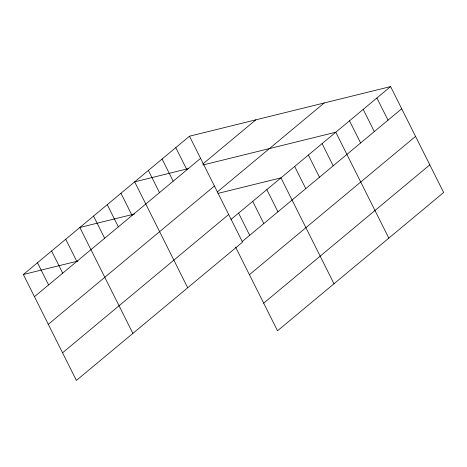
<?xml version="1.0" encoding="UTF-8"?>
<svg xmlns="http://www.w3.org/2000/svg" width="467" height="467" viewBox="0 0 467 467"><rect width="100%" height="100%" fill="white"/><g stroke="black" fill="none" stroke-linecap="round" stroke-linejoin="round"><path stroke-width="0.7" d="M189.491 136.206L242.531 242.122L76.39 380.424L23.35 274.508L189.491 136.206L390.61 86.576L443.65 192.492L277.509 330.794L235.578 247.061M34.459 296.691L200.6 158.389M202.678 164.098L255.863 119.826M48.294 324.326L214.435 186.018M217.33 191.955L324.244 102.95M62.555 352.795L228.696 214.487M230.99 219.455L390.61 86.576M242.099 241.637L401.719 108.758M249.413 274.695L415.554 136.393M263.674 303.165L429.815 164.863M188.592 168.54L134.665 181.844L187.705 287.76M203.087 164.962L335.785 132.214L388.824 238.135M134.455 214.009L79.839 227.482L132.879 333.403M218.042 193.379L280.959 177.857L333.998 283.773M23.35 274.508L77.966 261.03M376.904 97.988L388.013 120.171M363.198 109.395L374.306 131.577M349.491 120.807L360.6 142.99M322.078 143.626L333.187 165.808M308.372 155.038L319.481 177.221M294.665 166.445L305.774 188.627M266.838 189.614L277.947 211.796M252.711 201.37L263.82 223.553M238.59 213.121L249.699 235.31M175.785 147.613L186.893 169.795M162.078 159.025L173.187 181.208M148.372 170.432L159.48 192.614M120.959 193.256L132.068 215.439M107.252 204.663L118.361 226.845M93.546 216.075L104.655 238.258M65.719 239.238L76.827 261.421M51.592 250.995L62.701 273.177M37.471 262.752L48.58 284.934"/></g></svg>
